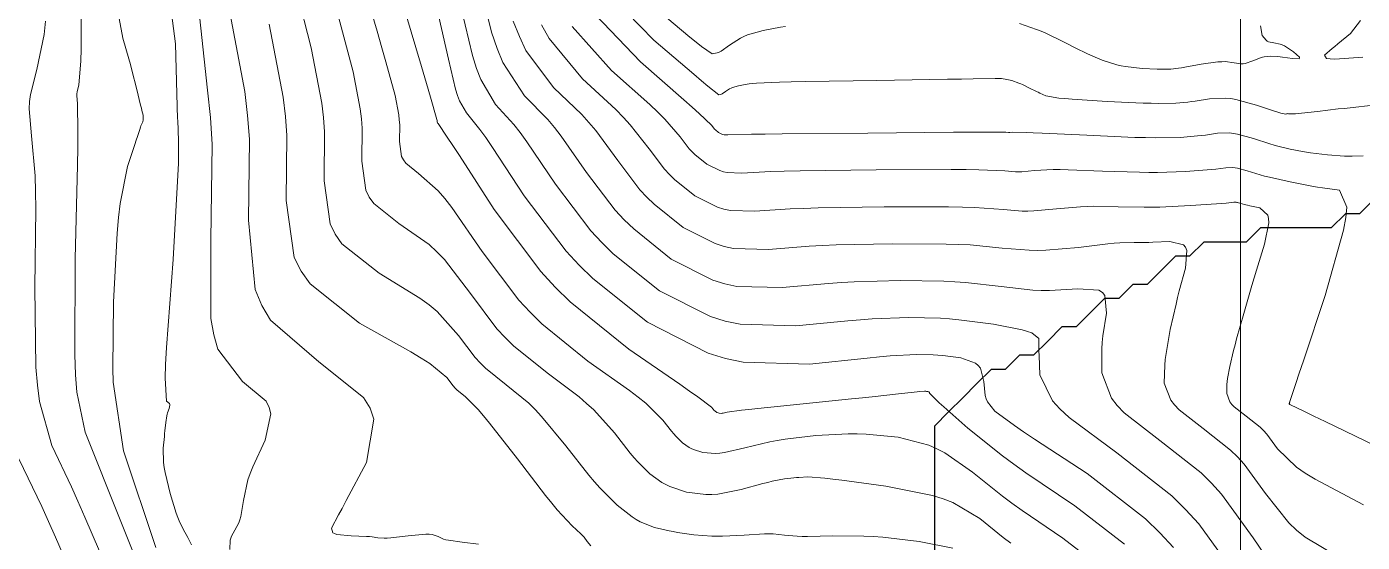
# Model space of a CAD drawing. Header units: millimetres. Extents: x 837475 to 838477, y 1189012 to 1191015.
# Drawn here: x 837990.9 to 838085.1, y 1189130.2 to 1189166.7 of the extents above; entities that cross this region are included whole.
import ezdxf

# ---------------------------------------------------------------- set-up
doc = ezdxf.new("R2010")
doc.units = ezdxf.units.MM
doc.header["$LTSCALE"] = 0.3
doc.layers.add('COORD', color=253, linetype='Continuous', lineweight=20)
doc.layers.add('DRENAJE', color=5, linetype='Continuous', lineweight=25)
doc.layers.add('COTAS 10', color=7, linetype='Continuous', lineweight=9, true_color=0x6e3e2d)
doc.layers.add('COTAS INT', color=7, linetype='Continuous', lineweight=5, true_color=0x9fa19f)

msp = doc.modelspace()

# ---------------------------------------------------------------- linework, layer by layer
at = {"layer": 'COORD'}
msp.add_line((838076.514, 1189013.872), (838076.514, 1191013.872), dxfattribs=at)
at = {"layer": 'COTAS 10'}
for points in [[(838016.885, 1189170.093), (838018.733, 1189163.839), (838019.088, 1189162.639), (838019.374, 1189161.67), (838019.837, 1189160.093), (838019.851, 1189160.023), (838019.853, 1189160.004), (838019.854, 1189159.986), (838019.854, 1189159.924), (838019.861, 1189159.869), (838019.868, 1189159.856), (838019.876, 1189159.844), (838019.924, 1189159.806), (838020.564, 1189158.857), (838020.946, 1189158.27), (838021.417, 1189157.542), (838023.86, 1189153.743), (838027.158, 1189149.357), (838028.169, 1189148.261), (838029.222, 1189147.214), (838033.377, 1189143.86), (838036.965, 1189141.396), (838037.66, 1189140.911), (838038.226, 1189140.512), (838039.196, 1189139.784), (838039.313, 1189139.635), (838039.342, 1189139.601), (838039.37, 1189139.569), (838039.458, 1189139.48), (838039.548, 1189139.417), (838039.576, 1189139.402), (838039.607, 1189139.388), (838039.731, 1189139.345), (838039.9, 1189139.334), (838039.959, 1189139.339), (838040.022, 1189139.348), (838040.297, 1189139.411), (838041.308, 1189139.557), (838041.837, 1189139.618), (838042.474, 1189139.688), (838045.672, 1189140.018), (838049.076, 1189140.36), (838049.842, 1189140.438), (838050.532, 1189140.509), (838052.39, 1189140.706), (838053.5, 1189140.827), (838053.719, 1189140.85), (838053.9, 1189140.869), (838054.234, 1189140.898), (838054.321, 1189140.896), (838054.371, 1189140.892), (838054.465, 1189140.88), (838054.542, 1189140.852), (838054.557, 1189140.84), (838054.568, 1189140.825), (838054.585, 1189140.757), (838054.999, 1189140.33), (838055.26, 1189140.09), (838055.585, 1189139.797), (838057.291, 1189138.296), (838059.739, 1189136.33), (838060.532, 1189135.744), (838061.375, 1189135.14), (838064.837, 1189132.806), (838068.33, 1189130.091)], [(838005.048, 1189168.524), (838006.277, 1189162.078), (838006.472, 1189160.375), (838006.602, 1189158.706), (838006.547, 1189152.974), (838007.021, 1189148.093), (838007.486, 1189146.961), (838008.095, 1189145.925), (838011.5, 1189142.974), (838014.66, 1189140.465), (838015.115, 1189139.707), (838015.388, 1189138.922), (838014.857, 1189135.855), (838013.433, 1189133.169), (838013.144, 1189132.624), (838012.9, 1189132.164), (838012.396, 1189131.22), (838012.481, 1189130.905), (838012.609, 1189130.842), (838012.781, 1189130.789), (838013.78, 1189130.685), (838014.856, 1189130.641), (838015.077, 1189130.626), (838015.264, 1189130.61), (838015.665, 1189130.54), (838016.105, 1189130.514), (838016.317, 1189130.526), (838016.569, 1189130.545), (838017.806, 1189130.683), (838019.039, 1189130.794), (838019.289, 1189130.796), (838019.499, 1189130.787), (838019.926, 1189130.649), (838020.288, 1189130.456), (838020.457, 1189130.41), (838020.656, 1189130.368), (838021.624, 1189130.247), (838022.756, 1189130.087)], [(837997.067, 1189127.193), (837994.996, 1189132.014), (837994.503, 1189133.132), (837994.045, 1189134.155), (837992.678, 1189137.067), (837991.797, 1189140.175), (837991.645, 1189141.322), (837991.532, 1189142.593), (837991.456, 1189148.22), (837991.531, 1189153.78), (837991.515, 1189155.01), (837991.482, 1189156.105), (837991.227, 1189158.942), (837991.067, 1189160.854), (837991.093, 1189161.366), (837991.15, 1189161.871), (837991.613, 1189163.632), (837992.133, 1189166.097), (837992.226, 1189167.045)], [(838085.189, 1189132.88), (838081.788, 1189134.677), (838081.08, 1189135.117), (838080.474, 1189135.533), (838079.132, 1189136.824), (838078.38, 1189137.864), (838078.147, 1189138.121), (838077.902, 1189138.365), (838076.925, 1189139.132), (838076.075, 1189139.792), (838075.911, 1189139.967), (838075.777, 1189140.14), (838075.548, 1189140.737), (838075.564, 1189141.381), (838075.584, 1189141.583), (838075.61, 1189141.795), (838075.763, 1189142.647), (838076.034, 1189143.781), (838076.135, 1189144.171), (838076.247, 1189144.595), (838076.747, 1189146.398), (838077.321, 1189148.379), (838077.48, 1189148.913), (838077.639, 1189149.441), (838078.213, 1189151.299), (838078.512, 1189152.796), (838078.498, 1189153.097), (838078.442, 1189153.348), (838077.889, 1189153.845), (838077.177, 1189154.002), (838077.021, 1189154.039), (838076.883, 1189154.073), (838076.532, 1189154.173), (838076.315, 1189154.233), (838076.262, 1189154.242), (838076.211, 1189154.248), (838076.053, 1189154.244), (838075.497, 1189154.193), (838075.197, 1189154.17), (838074.833, 1189154.144), (838072.989, 1189154.016), (838070.834, 1189153.911), (838070.275, 1189153.899), (838069.731, 1189153.894), (838067.9, 1189153.936), (838066.182, 1189153.966), (838065.708, 1189153.953), (838065.236, 1189153.93), (838063.54, 1189153.773), (838061.939, 1189153.636), (838061.527, 1189153.627), (838061.128, 1189153.63), (838059.801, 1189153.743), (838057.756, 1189153.89), (838056.905, 1189153.913), (838055.93, 1189153.93), (838051.378, 1189153.928), (838046.721, 1189153.851), (838045.68, 1189153.819), (838044.746, 1189153.783), (838042.268, 1189153.616), (838040.537, 1189153.665), (838040.074, 1189153.765), (838039.618, 1189153.902), (838038.028, 1189154.711), (838036.593, 1189155.861), (838036.234, 1189156.213), (838035.891, 1189156.58), (838034.793, 1189158.028), (838033.471, 1189159.725), (838032.988, 1189160.248), (838032.454, 1189160.795), (838030.1, 1189162.965), (838027.746, 1189165.81), (838027.212, 1189166.783)]]:
    msp.add_lwpolyline(points, dxfattribs=at)
at = {"layer": 'COTAS INT'}
for points in [[(837994.706, 1189171.571), (837994.738, 1189166.168), (837994.728, 1189165.096), (837994.71, 1189164.209), (837994.578, 1189162.533), (837994.45, 1189162.044), (837994.434, 1189161.903), (837994.426, 1189161.761), (837994.471, 1189161.229), (837994.507, 1189159.217), (837994.495, 1189158.141), (837994.472, 1189156.84), (837994.309, 1189150.267), (837994.278, 1189143.494), (837994.339, 1189142.067), (837994.43, 1189140.834), (837995.01, 1189138.001), (838000, 1189125.503)], [(838066.85, 1189128.299), (838063.978, 1189130.531), (838061.107, 1189132.472), (838060.398, 1189132.982), (838059.727, 1189133.481), (838057.614, 1189135.184), (838055.671, 1189136.554), (838055.107, 1189136.842), (838054.532, 1189137.092), (838052.359, 1189137.665), (838050.102, 1189137.876), (838049.474, 1189137.896), (838048.844, 1189137.9), (838046.558, 1189137.778), (838044.394, 1189137.505), (838043.842, 1189137.413), (838043.31, 1189137.315), (838041.559, 1189136.904), (838040.118, 1189136.573), (838039.782, 1189136.526), (838039.473, 1189136.499), (838038.586, 1189136.56), (838037.934, 1189136.782), (838037.774, 1189136.855), (838037.623, 1189136.935), (838037.152, 1189137.266), (838036.689, 1189137.735), (838036.543, 1189137.901), (838036.39, 1189138.082), (838035.773, 1189138.867), (838034.558, 1189140.045), (838034.027, 1189140.473), (838033.411, 1189140.947), (838030.488, 1189143.026), (838027.23, 1189145.656), (838026.405, 1189146.476), (838025.612, 1189147.336), (838023.026, 1189150.774), (838020.895, 1189153.869), (838020.39, 1189154.512), (838019.921, 1189155.063), (838018.534, 1189156.282), (838017.629, 1189157.001), (838017.465, 1189157.238), (838017.338, 1189157.49), (838017.192, 1189158.534), (838017.204, 1189159.73), (838017.177, 1189160.078), (838017.136, 1189160.434), (838016.88, 1189161.779), (838016.231, 1189164.16), (838015.943, 1189165.169), (838015.609, 1189166.329), (838014.011, 1189171.779)], [(838022.371, 1189171.644), (838023.693, 1189166.264), (838024.082, 1189165.118), (838024.483, 1189164.122), (838026.015, 1189161.766), (838027.659, 1189160.096), (838028.13, 1189159.532), (838028.608, 1189158.924), (838030.39, 1189156.361), (838032.417, 1189153.688), (838033.049, 1189153.011), (838033.711, 1189152.361), (838036.361, 1189150.239), (838039.295, 1189148.746), (838040.137, 1189148.492), (838040.992, 1189148.307), (838044.186, 1189148.217), (838047.459, 1189148.514), (838048.363, 1189148.573), (838049.266, 1189148.622), (838052.521, 1189148.716), (838055.587, 1189148.669), (838056.372, 1189148.629), (838057.128, 1189148.577), (838059.628, 1189148.291), (838061.869, 1189148.047), (838062.461, 1189148.022), (838063.042, 1189148.015), (838065.042, 1189148.143), (838066.52, 1189148.03), (838066.773, 1189147.872), (838066.958, 1189147.658), (838067.06, 1189146.426), (838066.803, 1189144.808), (838066.761, 1189144.352), (838066.732, 1189143.891), (838066.733, 1189142.196), (838067.414, 1189140.417), (838067.813, 1189139.903), (838068.303, 1189139.38), (838070.835, 1189137.414), (838073.746, 1189135.127), (838074.476, 1189134.401), (838075.173, 1189133.635), (838077.414, 1189130.534), (838079.365, 1189127.674)], [(838002.512, 1189130.057), (838002.378, 1189130.333), (838002.256, 1189130.573), (838001.926, 1189131.144), (838001.639, 1189131.736), (838001.544, 1189131.99), (838001.442, 1189132.283), (838001.02, 1189133.667), (838000.662, 1189135.158), (838000.6, 1189135.519), (838000.555, 1189135.856), (838000.528, 1189136.887), (838000.604, 1189137.701), (838000.623, 1189137.902), (838000.642, 1189138.093), (838000.706, 1189138.692), (838000.779, 1189139.167), (838000.804, 1189139.279), (838000.832, 1189139.382), (838000.949, 1189139.685), (838000.998, 1189139.913), (838000.983, 1189139.97), (838000.956, 1189140.024), (838000.752, 1189140.195), (838000.652, 1189141.821), (838000.689, 1189142.792), (838000.754, 1189143.989), (838001.224, 1189150.195), (838001.593, 1189157.012), (838001.593, 1189158.595), (838001.55, 1189160.046), (838001.538, 1189160.144), (838001.402, 1189165.448), (838000.695, 1189170.871)], [(838005.234, 1189129.73), (838005.258, 1189130.373), (838005.291, 1189130.524), (838005.334, 1189130.664), (838005.581, 1189131.074), (838005.867, 1189131.602), (838005.934, 1189131.816), (838005.996, 1189132.06), (838006.177, 1189133.185), (838006.504, 1189134.638), (838006.658, 1189135.088), (838006.84, 1189135.559), (838007.725, 1189137.434), (838008.127, 1189139.293), (838008.005, 1189139.755), (838007.781, 1189140.193), (838006.126, 1189141.584), (838004.374, 1189143.873), (838004.087, 1189144.877), (838003.888, 1189146.041), (838003.886, 1189151.584), (838003.984, 1189158.319), (838003.848, 1189160.235), (838003.641, 1189162.172), (838002.934, 1189168.749)], [(838009.946, 1189169.14), (838010.964, 1189165.152), (838011.707, 1189161.256), (838011.824, 1189160.226), (838011.903, 1189159.218), (838011.87, 1189155.754), (838012.293, 1189152.731), (838012.66, 1189152.001), (838013.135, 1189151.317), (838015.754, 1189149.233), (838018.637, 1189147.475), (838019.278, 1189146.997), (838019.852, 1189146.522), (838021.359, 1189144.838), (838022.52, 1189143.294), (838022.876, 1189142.908), (838023.247, 1189142.54), (838024.709, 1189141.359), (838026.305, 1189140.048), (838026.76, 1189139.598), (838027.22, 1189139.11), (838028.928, 1189137.033), (838030.543, 1189134.977), (838030.944, 1189134.502), (838031.326, 1189134.067), (838032.539, 1189132.84), (838033.603, 1189132.016), (838033.891, 1189131.836), (838034.176, 1189131.678), (838035.181, 1189131.281), (838036.205, 1189131.043), (838036.502, 1189130.985), (838036.805, 1189130.93), (838037.947, 1189130.759), (838039.213, 1189130.664), (838039.593, 1189130.657), (838039.987, 1189130.659), (838041.517, 1189130.734), (838042.935, 1189130.815), (838043.257, 1189130.819), (838043.549, 1189130.817), (838044.35, 1189130.742), (838045.24, 1189130.657), (838045.588, 1189130.648), (838045.98, 1189130.644), (838047.764, 1189130.68), (838049.957, 1189130.666), (838050.607, 1189130.63), (838051.276, 1189130.581), (838053.849, 1189130.29), (838056.224, 1189129.803)], [(838076.555, 1189127.389), (838073.57, 1189131.521), (838072.641, 1189132.541), (838071.669, 1189133.508), (838067.79, 1189136.555), (838064.424, 1189139.04), (838063.775, 1189139.652), (838063.248, 1189140.232), (838062.369, 1189142.053), (838062.307, 1189143.425), (838062.297, 1189143.721), (838062.289, 1189143.982), (838062.283, 1189144.62), (838061.802, 1189145.02), (838061.494, 1189145.13), (838061.111, 1189145.24), (838059.096, 1189145.634), (838056.649, 1189145.946), (838055.994, 1189146.004), (838055.347, 1189146.05), (838053.092, 1189146.11), (838050.539, 1189146.007), (838049.704, 1189145.95), (838048.815, 1189145.879), (838045.145, 1189145.518), (838041.219, 1189145.629), (838040.168, 1189145.856), (838039.133, 1189146.168), (838035.527, 1189148.003), (838032.271, 1189150.611), (838031.456, 1189151.41), (838030.679, 1189152.242), (838028.188, 1189155.527), (838026.176, 1189158.523), (838025.701, 1189159.173), (838025.262, 1189159.746), (838023.972, 1189161.166), (838022.922, 1189162.92), (838022.633, 1189163.702), (838022.345, 1189164.613), (838021.312, 1189168.977)], [(838085.887, 1189161.097), (838084.26, 1189160.93), (838083.829, 1189160.884), (838083.407, 1189160.837), (838081.954, 1189160.672), (838080.812, 1189160.542), (838080.585, 1189160.519), (838080.397, 1189160.502), (838080.042, 1189160.484), (838079.951, 1189160.499), (838079.929, 1189160.502), (838079.909, 1189160.504), (838079.85, 1189160.508), (838079.799, 1189160.502), (838079.784, 1189160.499), (838079.769, 1189160.494), (838079.71, 1189160.47), (838079.356, 1189160.552), (838079.154, 1189160.613), (838078.908, 1189160.692), (838077.646, 1189161.117), (838076.192, 1189161.51), (838075.825, 1189161.569), (838075.472, 1189161.605), (838074.327, 1189161.556), (838073.326, 1189161.392), (838073.064, 1189161.356), (838072.809, 1189161.323), (838071.945, 1189161.242), (838070.704, 1189161.227), (838070.212, 1189161.238), (838069.655, 1189161.255), (838067.106, 1189161.368), (838064.638, 1189161.524), (838064.132, 1189161.568), (838063.703, 1189161.612), (838062.795, 1189161.774), (838062.372, 1189161.957), (838062.248, 1189162.015), (838062.122, 1189162.075), (838061.644, 1189162.319), (838061.149, 1189162.558), (838061.013, 1189162.617), (838060.876, 1189162.671), (838060.385, 1189162.84), (838059.907, 1189162.954), (838059.778, 1189162.974), (838059.652, 1189162.989), (838059.21, 1189163.001), (838057.666, 1189162.967), (838056.846, 1189162.953), (838055.854, 1189162.937), (838050.854, 1189162.86), (838045.833, 1189162.776), (838044.83, 1189162.755), (838043.993, 1189162.735), (838042.37, 1189162.673), (838041.852, 1189162.61), (838041.714, 1189162.589), (838041.577, 1189162.568), (838041.102, 1189162.478), (838040.68, 1189162.358), (838040.577, 1189162.316), (838040.48, 1189162.272), (838040.181, 1189162.081), (838039.951, 1189161.914), (838039.898, 1189161.885), (838039.848, 1189161.863), (838039.708, 1189161.843), (838038.94, 1189162.451), (838038.495, 1189162.825), (838037.95, 1189163.288), (838035.141, 1189165.702), (838032.24, 1189168.691)], [(837997.28, 1189167.994), (837997.666, 1189165.848), (837998.102, 1189164.376), (837998.213, 1189163.979), (837998.32, 1189163.587), (837998.671, 1189162.208), (837998.933, 1189161.113), (837998.985, 1189160.899), (837999.027, 1189160.724), (837999.101, 1189160.413), (837999.111, 1189160.339), (837999.113, 1189160.313), (837999.114, 1189160.284), (837999.115, 1189160.162), (837999.099, 1189160.021), (837999.09, 1189159.981), (837999.079, 1189159.94), (837999.022, 1189159.791), (837998.955, 1189159.637), (837998.921, 1189159.551), (837998.864, 1189159.394), (837998.7, 1189158.896), (837998.615, 1189158.639), (837998.514, 1189158.329), (837998.007, 1189156.777), (837997.48, 1189154.155), (837997.366, 1189153.171), (837997.265, 1189152.074), (837997.017, 1189147.181), (837996.97, 1189142.495), (837996.996, 1189141.529), (837997.725, 1189136.69), (838000, 1189129.859)], [(838060.312, 1189130.178), (838059.786, 1189130.569), (838058.129, 1189131.904), (838056.223, 1189133.032), (838055.539, 1189133.293), (838054.788, 1189133.531), (838051.51, 1189134.203), (838048.401, 1189134.62), (838047.755, 1189134.698), (838047.204, 1189134.76), (838045.989, 1189134.845), (838045.372, 1189134.81), (838045.197, 1189134.795), (838045.019, 1189134.779), (838044.362, 1189134.703), (838043.484, 1189134.536), (838043.167, 1189134.462), (838042.818, 1189134.376), (838041.294, 1189133.966), (838039.648, 1189133.639), (838039.224, 1189133.606), (838038.813, 1189133.598), (838037.441, 1189133.774), (838036.261, 1189134.175), (838035.972, 1189134.309), (838035.698, 1189134.453), (838034.845, 1189135.053), (838034.007, 1189135.901), (838033.744, 1189136.201), (838033.466, 1189136.53), (838032.351, 1189137.95), (838030.889, 1189139.577), (838030.393, 1189140.036), (838029.858, 1189140.497), (838027.599, 1189142.193), (838025.238, 1189144.098), (838024.64, 1189144.692), (838024.066, 1189145.315), (838022.193, 1189147.806), (838020.374, 1189150.196), (838019.834, 1189150.755), (838019.279, 1189151.269), (838017.144, 1189152.758), (838015.382, 1189154.159), (838015.063, 1189154.619), (838014.816, 1189155.11), (838014.531, 1189157.144), (838014.554, 1189159.474), (838014.5, 1189160.152), (838014.421, 1189160.845), (838013.922, 1189163.465), (838013.088, 1189166.65), (838012.799, 1189167.698)], [(838019.955, 1189167.347), (838020.637, 1189164.362), (838021.139, 1189162.241), (838021.279, 1189161.799), (838021.42, 1189161.419), (838021.93, 1189160.567), (838022.864, 1189159.396), (838023.272, 1189158.815), (838023.744, 1189158.123), (838025.986, 1189154.694), (838028.942, 1189150.796), (838029.864, 1189149.809), (838030.83, 1189148.861), (838034.694, 1189145.767), (838038.972, 1189143.589), (838040.199, 1189143.219), (838041.446, 1189142.95), (838046.104, 1189142.819), (838050.172, 1189143.244), (838051.046, 1189143.326), (838051.811, 1189143.393), (838053.663, 1189143.504), (838054.834, 1189143.473), (838055.17, 1189143.449), (838055.51, 1189143.419), (838056.781, 1189143.257), (838057.821, 1189142.879), (838058.017, 1189142.712), (838058.173, 1189142.519), (838058.401, 1189141.597), (838058.499, 1189140.607), (838058.574, 1189140.369), (838058.668, 1189140.148), (838059.179, 1189139.483), (838060.569, 1189138.468), (838061.219, 1189138.025), (838061.983, 1189137.513), (838065.696, 1189135.08), (838069.809, 1189131.884), (838070.825, 1189130.89), (838071.788, 1189129.849)], [(838085.169, 1189157.532), (838084.39, 1189157.497), (838084.128, 1189157.502), (838083.847, 1189157.513), (838082.664, 1189157.607), (838081.459, 1189157.749), (838081.163, 1189157.79), (838080.884, 1189157.831), (838080.012, 1189157.988), (838079.153, 1189158.203), (838078.882, 1189158.28), (838078.596, 1189158.366), (838077.444, 1189158.744), (838076.296, 1189159.063), (838076.013, 1189159.112), (838075.745, 1189159.144), (838074.902, 1189159.119), (838074.05, 1189158.992), (838073.775, 1189158.961), (838073.484, 1189158.93), (838072.293, 1189158.833), (838070.489, 1189158.802), (838069.811, 1189158.813), (838069.055, 1189158.834), (838065.683, 1189158.978), (838062.522, 1189159.135), (838061.901, 1189159.162), (838061.389, 1189159.183), (838060.455, 1189159.2), (838060.249, 1189159.182), (838060.196, 1189159.181), (838060.145, 1189159.181), (838059.974, 1189159.196), (838058.384, 1189159.202), (838057.438, 1189159.198), (838056.273, 1189159.19), (838050.236, 1189159.14), (838044.176, 1189159.08), (838042.996, 1189159.065), (838042.033, 1189159.052), (838040.35, 1189159.015), (838040.083, 1189159.022), (838040.011, 1189159.038), (838039.941, 1189159.059), (838039.696, 1189159.184), (838039.474, 1189159.361), (838039.419, 1189159.416), (838039.366, 1189159.472), (838039.196, 1189159.696), (838038.335, 1189160.526), (838037.846, 1189160.965), (838037.248, 1189161.495), (838034.184, 1189164.164), (838031.01, 1189167.499)], [(838044.412, 1189166.667), (838044.061, 1189166.611), (838042.837, 1189166.381), (838041.751, 1189166.071), (838041.486, 1189165.964), (838041.237, 1189165.849), (838040.467, 1189165.358), (838039.874, 1189164.929), (838039.736, 1189164.853), (838039.61, 1189164.796), (838039.249, 1189164.744), (838038.495, 1189165.252), (838038.122, 1189165.547), (838037.677, 1189165.91), (838035.474, 1189167.78)], [(838030.696, 1189129.99), (838030.438, 1189130.296), (838030.209, 1189130.592), (838030.101, 1189130.705), (838029.975, 1189130.831), (838029.362, 1189131.398), (838028.323, 1189132.519), (838027.928, 1189132.995), (838027.486, 1189133.542), (838025.506, 1189136.116), (838023.551, 1189138.643), (838023.126, 1189139.16), (838022.752, 1189139.599), (838021.82, 1189140.525), (838021.255, 1189140.982), (838021.112, 1189141.124), (838020.974, 1189141.273), (838020.525, 1189141.87), (838019.33, 1189142.849), (838018.722, 1189143.239), (838017.994, 1189143.682), (838014.364, 1189145.709), (838010.888, 1189148.475), (838010.257, 1189149.382), (838009.77, 1189150.352), (838009.208, 1189154.364), (838009.253, 1189158.962), (838009.148, 1189160.301), (838008.992, 1189161.667), (838008.006, 1189166.838)], [(838083.647, 1189129.053), (838081.085, 1189130.6), (838080.48, 1189131.089), (838079.92, 1189131.603), (838078.273, 1189133.679), (838076.777, 1189135.75), (838076.311, 1189136.261), (838075.824, 1189136.746), (838073.88, 1189138.273), (838072.189, 1189139.586), (838071.862, 1189139.935), (838071.595, 1189140.278), (838071.141, 1189141.467), (838071.172, 1189142.748), (838071.211, 1189143.15), (838071.264, 1189143.572), (838071.568, 1189145.268), (838071.97, 1189147.044), (838072.085, 1189147.518), (838072.201, 1189147.984), (838072.636, 1189149.6), (838072.736, 1189150.842), (838072.641, 1189151.071), (838072.494, 1189151.25), (838071.522, 1189151.485), (838070.335, 1189151.421), (838070.053, 1189151.411), (838069.79, 1189151.405), (838069.009, 1189151.415), (838068.011, 1189151.381), (838067.612, 1189151.348), (838067.16, 1189151.304), (838065.082, 1189151.06), (838062.784, 1189150.863), (838062.192, 1189150.85), (838061.62, 1189150.854), (838059.715, 1189151.017), (838057.442, 1189151.233), (838056.638, 1189151.271), (838055.758, 1189151.3), (838051.949, 1189151.322), (838047.994, 1189151.236), (838047.021, 1189151.196), (838046.102, 1189151.148), (838043.227, 1189150.917), (838040.764, 1189150.986), (838040.105, 1189151.128), (838039.456, 1189151.324), (838037.195, 1189152.475), (838035.152, 1189154.111), (838034.641, 1189154.612), (838034.154, 1189155.134), (838032.591, 1189157.195), (838031.039, 1189159.324), (838030.559, 1189159.89), (838030.056, 1189160.445), (838028.057, 1189162.365), (838026.115, 1189164.966), (838025.647, 1189165.951), (838025.211, 1189167.05)], [(838029.378, 1189166.655), (838032.142, 1189163.565), (838034.851, 1189161.145), (838035.417, 1189160.607), (838035.903, 1189160.125), (838036.995, 1189158.862), (838037.629, 1189158.026), (838037.826, 1189157.814), (838038.033, 1189157.611), (838038.862, 1189156.948), (838039.779, 1189156.481), (838040.043, 1189156.401), (838040.31, 1189156.344), (838041.309, 1189156.315), (838043.389, 1189156.418), (838044.338, 1189156.442), (838045.449, 1189156.465), (838050.807, 1189156.534), (838056.101, 1189156.56), (838057.172, 1189156.556), (838058.07, 1189156.546), (838059.888, 1189156.47), (838060.637, 1189156.406), (838060.861, 1189156.404), (838061.094, 1189156.409), (838061.997, 1189156.486), (838063.312, 1189156.557), (838063.804, 1189156.557), (838064.352, 1189156.55), (838066.792, 1189156.457), (838069.393, 1189156.364), (838070.043, 1189156.356), (838070.661, 1189156.357), (838072.641, 1189156.425), (838074.159, 1189156.537), (838074.486, 1189156.565), (838074.774, 1189156.593), (838075.477, 1189156.681), (838075.978, 1189156.696), (838076.137, 1189156.677), (838076.306, 1189156.648), (838076.988, 1189156.458), (838077.905, 1189156.185), (838078.221, 1189156.103), (838078.563, 1189156.018), (838080.026, 1189155.689), (838081.556, 1189155.388), (838081.942, 1189155.32), (838082.311, 1189155.26), (838083.506, 1189155.102), (838084.011, 1189153.893), (838083.945, 1189153.172), (838083.789, 1189152.282), (838082.481, 1189147.67), (838080.954, 1189143.057), (838080.659, 1189142.167), (838080.42, 1189141.445), (838080.021, 1189140.235), (838079.991, 1189140.139), (838079.985, 1189140.119), (838079.979, 1189140.102), (838079.968, 1189140.063), (838079.963, 1189140.045), (838079.961, 1189140.037), (838079.958, 1189140.026), (838079.957, 1189140.018), (838079.956, 1189140.016), (838079.956, 1189140.007), (838079.958, 1189140.001), (838079.96, 1189140), (838079.961, 1189139.998), (838079.979, 1189139.984), (838079.984, 1189139.979), (838079.991, 1189139.969), (838081.029, 1189139.462), (838081.681, 1189139.146), (838082.49, 1189138.755), (838086.731, 1189136.708)], [(838077.92, 1189166.714), (838078.054, 1189166.02), (838078.322, 1189165.695), (838078.407, 1189165.634), (838078.497, 1189165.586), (838078.859, 1189165.518), (838079.313, 1189165.428), (838079.46, 1189165.366), (838079.616, 1189165.289), (838080.257, 1189164.876), (838080.672, 1189164.488), (838080.685, 1189164.426), (838080.655, 1189164.383), (838080.18, 1189164.395), (838079.482, 1189164.507), (838079.312, 1189164.528), (838079.151, 1189164.546), (838078.653, 1189164.573), (838078.194, 1189164.521), (838078.059, 1189164.488), (838077.919, 1189164.447), (838077.387, 1189164.234), (838076.846, 1189164.052), (838076.703, 1189164.031), (838076.562, 1189164.023), (838076.074, 1189164.102), (838075.431, 1189164.184), (838075.193, 1189164.178), (838074.928, 1189164.161), (838073.752, 1189163.994), (838072.602, 1189163.791), (838072.353, 1189163.751), (838072.135, 1189163.717), (838071.597, 1189163.65), (838071.082, 1189163.644), (838070.877, 1189163.648), (838070.646, 1189163.655), (838069.588, 1189163.702), (838068.404, 1189163.832), (838068.094, 1189163.89), (838067.791, 1189163.959), (838066.76, 1189164.29), (838065.736, 1189164.734), (838065.437, 1189164.873), (838065.132, 1189165.019), (838063.976, 1189165.607), (838062.78, 1189166.187), (838062.45, 1189166.328), (838062.12, 1189166.461), (838060.932, 1189166.869)], [(838085.159, 1189164.503), (838083.177, 1189164.369), (838082.837, 1189164.374), (838082.586, 1189164.399), (838082.432, 1189164.644), (838082.979, 1189165.103), (838083.17, 1189165.263), (838083.379, 1189165.436), (838084.275, 1189166.18), (838084.986, 1189167.095)], [(837990.346, 1189136.133), (837991.952, 1189132.757), (837992.433, 1189131.699), (837992.93, 1189130.588), (837994.857, 1189126.133), (837996.558, 1189122.17), (837996.913, 1189121.37), (837997.218, 1189120.698), (837997.899, 1189119.347), (837998.256, 1189118.89), (837998.357, 1189118.783), (837998.459, 1189118.685), (837998.832, 1189118.4), (837999.189, 1189118.169), (837999.28, 1189118.104), (837999.368, 1189118.039), (837999.657, 1189117.802), (838000, 1189117.624), (838002.726, 1189115.652)]]:
    msp.add_lwpolyline(points, dxfattribs=at)
at = {"layer": 'DRENAJE'}
msp.add_polyline3d([(838085.918, 1189154.438, 0), (838084.918, 1189153.438, 0), (838083.918, 1189153.438, 0), (838082.919, 1189152.438, 0), (838077.92, 1189152.438, 0), (838076.921, 1189151.439, 0), (838073.922, 1189151.439, 0), (838072.922, 1189150.439, 0), (838071.922, 1189150.439, 0), (838070.923, 1189149.439, 0), (838069.923, 1189148.44, 0), (838068.923, 1189148.44, 0), (838067.924, 1189147.44, 0), (838066.924, 1189147.44, 0), (838065.924, 1189146.44, 0), (838064.925, 1189145.441, 0), (838063.925, 1189145.441, 0), (838062.926, 1189144.441, 0), (838061.926, 1189143.441, 0), (838060.926, 1189143.441, 0), (838059.927, 1189142.442, 0), (838058.927, 1189142.442, 0), (838057.927, 1189141.442, 0), (838056.928, 1189140.442, 0), (838055.928, 1189139.443, 0), (838054.928, 1189138.443, 0), (838054.928, 1189116.45, 0)], dxfattribs=at)

doc.saveas('drawing.dxf')
